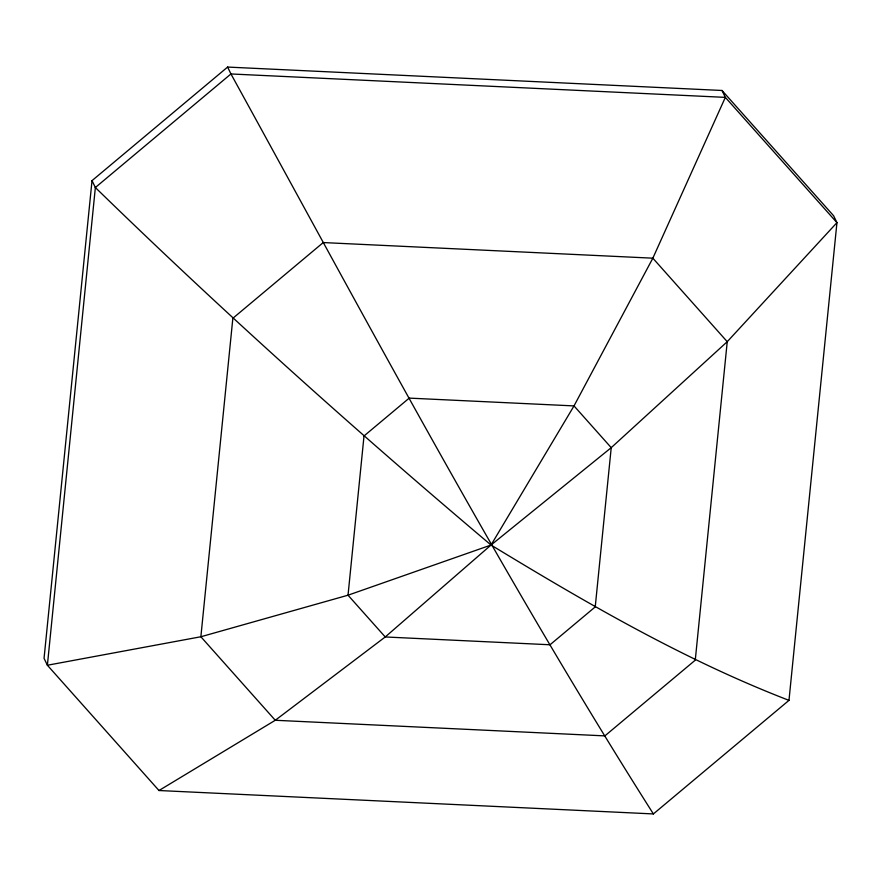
<?xml version="1.0" encoding="UTF-8"?>
<svg xmlns="http://www.w3.org/2000/svg" width="881" height="881" viewBox="0 0 881 881"><rect width="100%" height="100%" fill="white"/><g stroke="black" fill="none" stroke-linecap="round" stroke-linejoin="round"><path stroke-width="1.32" d="M92.02 180.638L44.05 658.349L47.387 665.243L158.987 790.521L653.383 813.934L788.98 700.362L836.95 222.651L833.613 215.757L722.013 90.479L227.617 67.066L92.02 180.638L95.357 187.532C222.761 311.577 355.164 430.346 491.036 545.031C586.823 603.232 684.13 659.891 788.98 700.362M158.987 790.521L275.268 720.273L385.239 636.963L491.036 545.031L611.227 447.669L727.243 341.696L836.95 222.651L725.338 97.373L722.013 90.479M653.383 813.934C501.135 573.96 367.873 322.798 230.943 73.96L227.617 67.066M95.357 187.532L47.387 665.243L200.868 636.754L348.028 595.204L491.036 545.031L574.016 405.91L652.843 258.177L725.338 97.373L230.943 73.96L95.357 187.532M232.848 318.283L200.868 636.754L275.268 720.273L604.873 735.888L695.263 660.166L727.243 341.696L652.843 258.177L323.239 242.561L232.848 318.283M364.018 435.963L348.028 595.204L385.239 636.963L550.03 644.771L595.226 606.91L611.227 447.669L574.016 405.91L409.225 398.113L364.018 435.963"/></g></svg>
